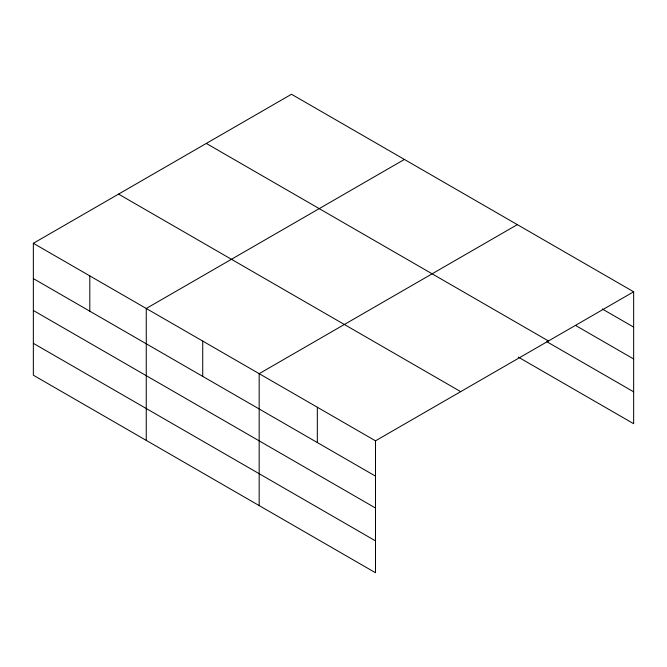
<?xml version="1.0" encoding="UTF-8"?>
<svg xmlns="http://www.w3.org/2000/svg" width="667" height="667" viewBox="0 0 667 667"><rect width="100%" height="100%" fill="white"/><g stroke="black" fill="none" stroke-linecap="round" stroke-linejoin="round"><path stroke-width="1" d="M518.217 357.062L633.65 423.703L633.65 291.787L291.496 94.255L33.35 243.297L33.35 375.213L375.504 572.745L375.504 440.829L33.35 243.297M404.41 159.438L146.256 308.479L146.256 440.395M517.317 224.629L259.171 373.67L259.171 505.586M375.504 440.829L633.65 291.787M602.326 309.013L633.65 327.097M575.488 325.396L633.65 358.979M206.311 143.438L548.457 340.979M546.848 341.712L633.65 391.829M118.543 194.105L460.689 391.646M33.35 278.598L375.504 476.138M33.35 310.48L375.504 508.021M33.35 343.33L375.504 540.87M317.334 407.254L317.334 442.554M202.718 341.07L202.718 376.38M89.803 275.888L89.803 311.189"/></g></svg>
